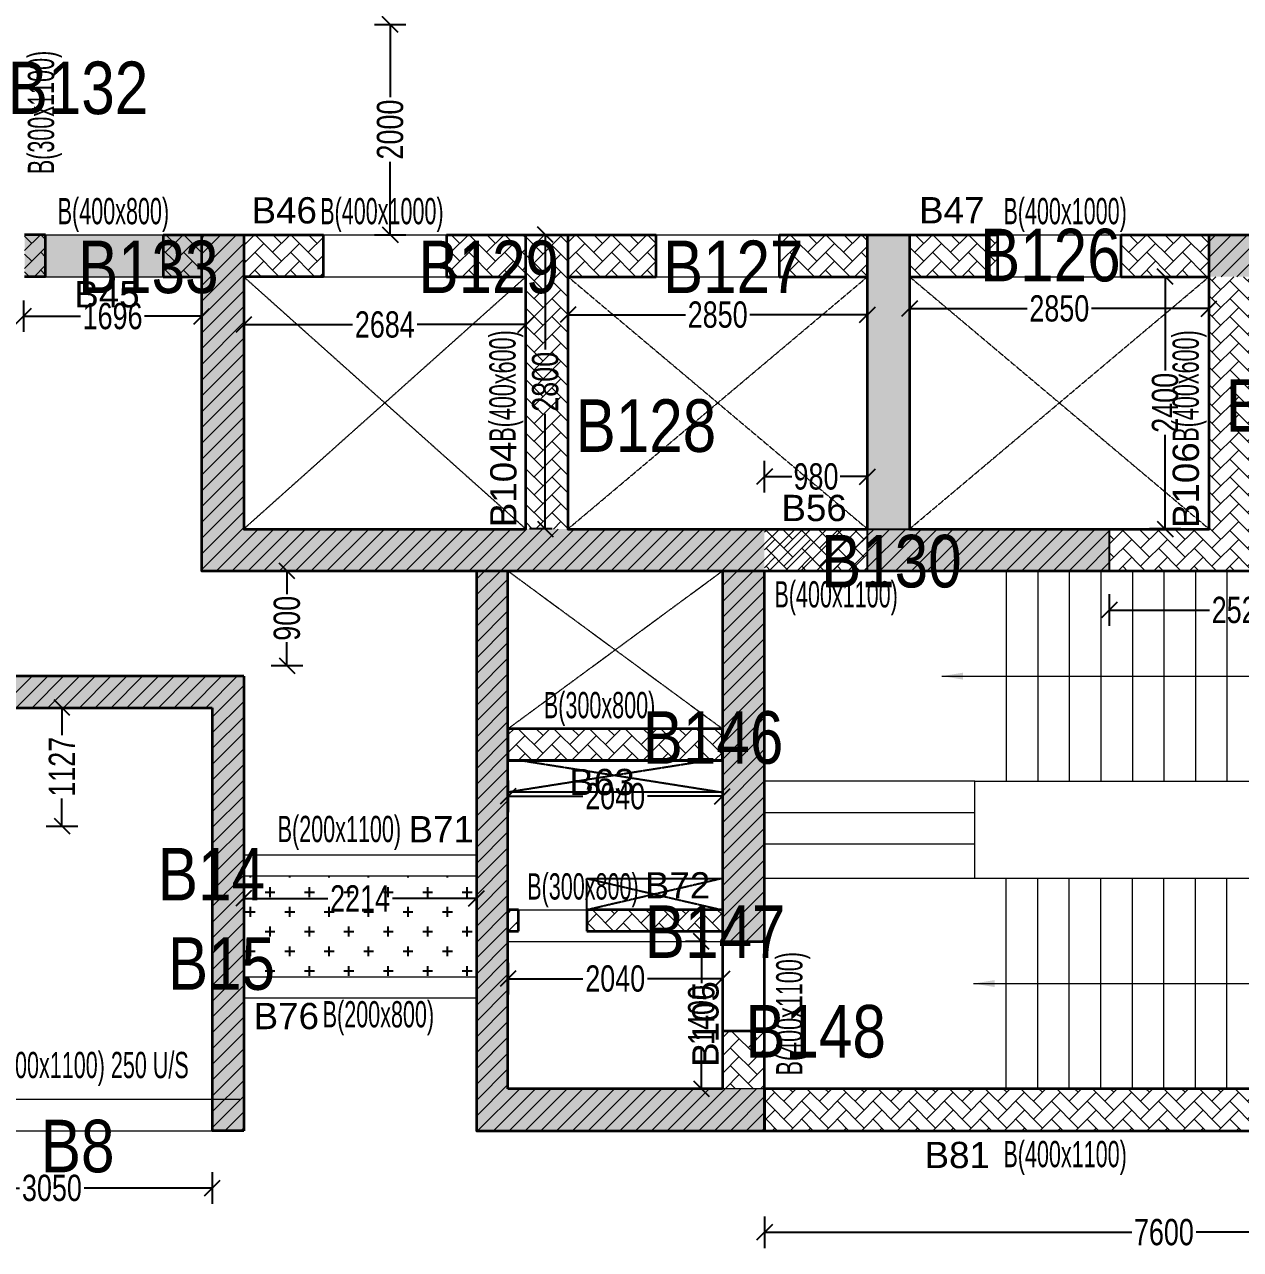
# Model space of a CAD drawing. Header units: millimetres. Extents: x -2 to 69443, y 95 to 32793.
# Drawn here: x 10285 to 21854, y 6134 to 17790 of the extents above; entities that cross this region are included whole.
import ezdxf
from ezdxf.enums import TextEntityAlignment as Align

# ---------------------------------------------------------------- set-up
doc = ezdxf.new("R2010")
doc.units = ezdxf.units.MM
doc.linetypes.add('HIDDEN', pattern=[0.375, 0.25, -0.125])
for name, color, linetype, lineweight in [('A-ANNO-DIMS', 8, 'Continuous', 15), ('A-DETL-MISC', 35, 'Continuous', 15), ('A-HIDD-ABVE', 8, 'HIDDEN', 20), ('S-BEAM', 7, 'Continuous', 18), ('S-BEAM-IDEN', 2, 'Continuous', 9), ('S-COL HATCH', 9, 'Continuous', 0), ('S-COLS', 5, 'Continuous', 35)]:
    doc.layers.add(name, color=color, linetype=linetype, lineweight=lineweight)
for name, color, linetype in [('Abhinav working', 6, 'Continuous'), ('Beam Nos', 7, 'Continuous'), ('changes', 7, 'Continuous'), ('CUTOUT', 4, 'Continuous'), ('SUNK SLAB', 8, 'Continuous')]:
    doc.layers.add(name, color=color, linetype=linetype)
doc.styles.add('Dim.s & Anno.(Misc.)', font='ARIALN.TTF')
doc.styles.add('SC-BBS1', font='SansSerif')
doc.styles.add('SOBHA', font='swisscl.ttf')
doc.styles.add('Swis721 LtCn BT', font='swisscl.ttf', dxfattribs={"width": 0.9, "height": 233.355162})
doc.dimstyles.new('A-GFC-100', dxfattribs={"dimscale": 100, "dimtxt": 1.75, "dimasz": 1.5, "dimexe": 1.5, "dimexo": 0, "dimgap": 1, "dimtad": 1, "dimdsep": 46, "dimtxsty": 'Dim.s & Anno.(Misc.)', "dimblk": 'ARCHTICK', "dimcen": 0, "dimdle": 1.5, "dimclrd": 256, "dimclre": 8, "dimclrt": 6, "dimazin": 2, "dimtfac": 1, "dimtix": 1, "dimtmove": 2, "dimatfit": 3, "dimfxl": 1, "dimtolj": 1, "dimlwd": -1, "dimlwe": 9, "dimarcsym": 0})
doc.dimstyles.new('S-100', dxfattribs={"dimscale": 100, "dimtxt": 2.5, "dimasz": 1.5, "dimexe": 1.5, "dimexo": 1.5, "dimgap": 0.1, "dimtad": 0, "dimdec": 0, "dimrnd": 0.0005, "dimzin": 0, "dimdsep": 46, "dimtxsty": 'SOBHA', "dimblk": 'OBLIQUE', "dimcen": 0.09, "dimclrd": 8, "dimclre": 8, "dimclrt": 6, "dimadec": 0, "dimazin": 0, "dimtfac": 1, "dimtdec": 0, "dimtofl": 0, "dimtmove": 0, "dimatfit": 3, "dimfxl": 1.5, "dimfxlon": 1, "dimtolj": 1, "dimtzin": 0, "dimlwd": -1, "dimlwe": -1, "dimarcsym": 0})
pattern_1 = [(45, (-31890644.18, 20635841.75), (-75.1300955, 75.1300955), [])]
pattern_2 = [(45, (-31792792.5, 20735559.75), (0, 169.7056275), [360, -120]), (135, (-31792707.64, 20735644.6), (1e-14, 169.7056275), [360, -120])]
pattern_3 = [(45, (-31609283, 20752631.54), (0, 169.7056275), [360, -120]), (135, (-31609198.14, 20752716.4), (1e-14, 169.7056275), [360, -120])]

# ---------------------------------------------------------------- blocks, each defined once
blk = doc.blocks.new('A$Cebf64a2d')
at = {"layer": 'S-COL HATCH', "transparency": 33554687}
h = blk.add_hatch(dxfattribs=at)
h.set_pattern_fill('ANSI31', color=256, scale=850)
h.set_pattern_definition(pattern_1)
h.paths.add_polyline_path([(14479, 6075), (14479, 6475), (9525, 6475), (9525, 9275), (9125, 9275), (9125, 6075)])
h = blk.add_hatch(dxfattribs=at)
h.set_pattern_fill('ANSI31', color=256, scale=850)
h.set_pattern_definition(pattern_1)
h.paths.add_polyline_path([(18709, 9275), (22479, 9275), (22479, 8875), (18709, 8875)])
h = blk.add_hatch(dxfattribs=at)
h.set_pattern_fill('ANSI31', color=256, scale=850)
h.set_pattern_definition(pattern_1)
h.paths.add_polyline_path([(15459, 6475), (14479, 6475), (14479, 6075), (15459, 6075)])
h = blk.add_hatch(dxfattribs=at)
h.set_pattern_fill('ANSI31', color=256, scale=850)
h.set_pattern_definition(pattern_1)
h.paths.add_polyline_path([(15459, 6475), (17759, 6475), (17759, 6075), (15459, 6075)])
h = blk.add_hatch(dxfattribs=at)
h.set_pattern_fill('ANSI31', color=256, scale=850)
h.set_pattern_definition(pattern_1)
h.paths.add_polyline_path([(12039, 6075), (11739, 6075), (11739, 750), (12039, 750), (14479, 750), (14479, 1150), (12039, 1150), (12039, 2850), (12039, 2850), (12039, 2850)])
h = blk.add_hatch(dxfattribs=at)
h.set_pattern_fill('ANSI31', color=256, scale=850)
h.set_pattern_definition(pattern_1)
h.paths.add_polyline_path([(14479, 6075), (14079, 6075), (14079, 6075), (14079, 4575), (14079, 4575), (14079, 4275), (14079, 2550), (14479, 2550)])
h = blk.add_hatch(dxfattribs=at)
h.set_pattern_fill('ANSI31', color=256, scale=850)
h.set_pattern_definition(pattern_1)
h.paths.add_polyline_path([(9525, 5075), (5875, 5075), (5875, 4775), (9225, 4775), (9225, 750), (9525, 750)])
at = {"layer": 'changes', "elevation": 0}
blk.add_lwpolyline([(15459, 6475), (17759, 6475), (17759, 6075), (15459, 6075)], close=True, dxfattribs=at)
at = {"layer": 'S-COLS'}
for p, q in [((9525, 5075), (5875, 5075)), ((9525, 5075), (9525, 750)), ((5875, 4775), (9225, 4775)), ((9225, 4775), (9225, 750)), ((14079, 2550), (14479, 2550)), ((14079, 1700), (14479, 1700)), ((9525, 750), (9225, 750))]:
    blk.add_line(p, q, dxfattribs=at)
at = {"layer": 'S-COLS', "elevation": 0}
for points in [[(18709, 9275), (22479, 9275)], [(20279, 6075), (9125, 6075), (9125, 9275), (9525, 9275), (9525, 6475), (12209, 6475), (12209, 9275)], [(12209, 9275), (12609, 9275)], [(12609, 9275), (12609, 6475), (15459, 6475), (15459, 9275)], [(15459, 9275), (15859, 9275)], [(15859, 9275), (15859, 6475), (18709, 6475), (18709, 9275)], [(11739, 6075), (11739, 750), (12039, 750)], [(12039, 1150), (12039, 6075)], [(14079, 6075), (14079, 1150)], [(14079, 750), (14479, 750), (14479, 6075)], [(12139, 2850), (12039, 2850)], [(12139, 2650), (12139, 2850)], [(12789, 2850), (12789, 2650)], [(14079, 2850), (12789, 2850)], [(12039, 2650), (12139, 2650)], [(12789, 2650), (14079, 2650)], [(14079, 1150), (12039, 1150)], [(22079, 1150), (14479, 1150), (14479, 750), (24779, 750)], [(12039, 750), (14079, 750)]]:
    blk.add_lwpolyline(points, dxfattribs=at)
blk.add_lwpolyline([(14079, 4575), (12039, 4575), (12039, 4275), (14079, 4275)], close=True, dxfattribs=at)
blk = doc.blocks.new('_ARCHTICK')
at = {"color": 0, "linetype": 'ByBlock', "const_width": 0.15}
blk.add_lwpolyline([(-0.5, -0.5), (0.5, 0.5)], dxfattribs=at)
blk = doc.blocks.new('A$C2f35dc8c')
at = {"layer": 'S-COL HATCH'}
h = blk.add_hatch(dxfattribs=at)
h.set_pattern_fill('AR-HBONE', color=256, scale=30)
h.set_pattern_definition(pattern_3)
h.paths.add_polyline_path([(7640, 8875), (7640, 9275), (7440, 9275), (7440, 8875)])
h = blk.add_hatch(dxfattribs=at)
h.set_pattern_fill('AR-HBONE', color=256, scale=30)
h.set_pattern_definition(pattern_3)
h.paths.add_polyline_path([(9125, 8875), (9125, 9275), (8760, 9275), (8760, 8875), (8849, 8875)])
at = {"layer": 'S-COL HATCH', "transparency": 33554687}
h = blk.add_hatch(color=256, dxfattribs=at)
h.dxf.hatch_style = 1
h.paths.add_polyline_path([(14479, 6075), (14479, 6475), (9525, 6475), (9525, 9275), (9125, 9275), (9125, 6075)])
at = {"layer": 'S-COL HATCH'}
h = blk.add_hatch(dxfattribs=at)
h.set_pattern_fill('AR-HBONE', color=256, scale=30)
h.set_pattern_definition(pattern_3)
h.paths.add_polyline_path([(10283, 8875), (10283, 9275), (9525, 9275), (9525, 8875)])
h = blk.add_hatch(dxfattribs=at)
h.set_pattern_fill('AR-HBONE', color=256, scale=30)
h.set_pattern_definition(pattern_3)
h.paths.add_polyline_path([(12209, 9275), (11453, 9275), (11453, 8875), (12209, 8875)])
h = blk.add_hatch(dxfattribs=at)
h.set_pattern_fill('AR-HBONE', color=256, scale=30)
h.set_pattern_definition(pattern_2)
h.paths.add_polyline_path([(12209, 6475), (12609, 6475), (12609, 9275), (12209, 9275)])
h = blk.add_hatch(dxfattribs=at)
h.set_pattern_fill('AR-HBONE', color=256, scale=30)
h.set_pattern_definition(pattern_3)
h.paths.add_polyline_path([(13450, 9275), (12609, 9275), (12609, 8875), (13450, 8875)])
h = blk.add_hatch(dxfattribs=at)
h.set_pattern_fill('AR-HBONE', color=256, scale=30)
h.set_pattern_definition(pattern_3)
h.paths.add_polyline_path([(15460, 8875), (15460, 9275), (14620, 9275), (14620, 8875)])
at = {"layer": 'S-COL HATCH', "transparency": 33554687}
h = blk.add_hatch(color=256, dxfattribs=at)
h.dxf.hatch_style = 1
h.paths.add_polyline_path([(15459, 9275), (15859, 9275), (15859, 6475), (15459, 6475)])
at = {"layer": 'S-COL HATCH'}
h = blk.add_hatch(dxfattribs=at)
h.set_pattern_fill('AR-HBONE', color=256, scale=30)
h.set_pattern_definition(pattern_3)
h.paths.add_polyline_path([(16700, 8875), (16700, 9275), (15860, 9275), (15860, 8875)])
h = blk.add_hatch(dxfattribs=at)
h.set_pattern_fill('AR-HBONE', color=256, scale=30)
h.set_pattern_definition(pattern_3)
h.paths.add_polyline_path([(18710, 8875), (18710, 9275), (17870, 9275), (17870, 8875), (18200, 8875)])
at = {"layer": 'S-COL HATCH', "transparency": 33554687}
h = blk.add_hatch(color=256, dxfattribs=at)
h.dxf.hatch_style = 1
h.paths.add_polyline_path([(18709, 9275), (22479, 9275), (22479, 8875), (18709, 8875)])
at = {"layer": 'S-COL HATCH'}
h = blk.add_hatch(dxfattribs=at)
h.set_pattern_fill('AR-HBONE', color=256, scale=30)
h.set_pattern_definition(pattern_2)
h.paths.add_polyline_path([(19979, 8875), (20279, 8875), (20279, 7775), (22079, 7775), (22079, 8100), (22379, 8100), (22379, 7398), (22079, 7398), (22079, 7475), (20279, 7475), (20279, 6375), (22079, 6375), (22079, 6453), (22379, 6453), (22379, 6075), (17759, 6075), (17759, 6475), (19979, 6475)])
h = blk.add_hatch(dxfattribs=at)
h.set_pattern_fill('AR-HBONE', color=256, scale=30)
h.set_pattern_definition(pattern_2)
h.paths.add_polyline_path([(18709, 6475), (19109, 6475), (19109, 8875), (18709, 8875)])
h = blk.add_hatch(dxfattribs=at)
h.set_pattern_fill('AR-HBONE', color=256, scale=30)
h.set_pattern_definition(pattern_2)
h.paths.add_polyline_path([(15459, 6475), (14479, 6475), (14479, 6075), (15459, 6075)])
at = {"layer": 'S-COL HATCH', "transparency": 33554687}
h = blk.add_hatch(color=256, dxfattribs=at)
h.dxf.hatch_style = 1
h.paths.add_polyline_path([(15459, 6475), (17759, 6475), (17759, 6075), (15459, 6075)])
h = blk.add_hatch(color=256, dxfattribs=at)
h.dxf.hatch_style = 1
h.paths.add_polyline_path([(12039, 6075), (11739, 6075), (11739, 750), (12039, 750), (14479, 750), (14479, 1150), (12039, 1150), (12039, 2850), (12039, 2850), (12039, 2850)])
h = blk.add_hatch(color=256, dxfattribs=at)
h.dxf.hatch_style = 1
h.paths.add_polyline_path([(14479, 6075), (14079, 6075), (14079, 6075), (14079, 4575), (14079, 4575), (14079, 4275), (14079, 2550), (14479, 2550)])
h = blk.add_hatch(color=256, dxfattribs=at)
h.dxf.hatch_style = 1
h.paths.add_polyline_path([(9525, 5075), (5875, 5075), (5875, 4775), (9225, 4775), (9225, 750), (9525, 750)])
at = {"layer": 'S-COL HATCH'}
h = blk.add_hatch(dxfattribs=at)
h.set_pattern_fill('AR-HBONE', color=256, scale=30)
h.set_pattern_definition(pattern_2)
h.paths.add_polyline_path([(14079, 4575), (12039, 4575), (12039, 4275), (14079, 4275)])
h = blk.add_hatch(dxfattribs=at)
h.set_pattern_fill('AR-HBONE', color=256, scale=30)
h.set_pattern_definition(pattern_2)
h.paths.add_polyline_path([(12139, 2850), (12039, 2850), (12039, 2650), (12139, 2650)])
h = blk.add_hatch(dxfattribs=at)
h.set_pattern_fill('AR-HBONE', color=256, scale=30)
h.set_pattern_definition(pattern_2)
h.paths.add_polyline_path([(12789, 2850), (12789, 2650), (14079, 2650), (14079, 2850)])
h = blk.add_hatch(dxfattribs=at)
h.set_pattern_fill('AR-HBONE', color=256, scale=30)
h.set_pattern_definition(pattern_2)
h.paths.add_polyline_path([(14479, 1700), (14079, 1700), (14079, 1150), (14479, 1150)])
h = blk.add_hatch(dxfattribs=at)
h.set_pattern_fill('AR-HBONE', color=256, scale=30)
h.set_pattern_definition(pattern_2)
h.paths.add_polyline_path([(14479, 1150), (22079, 1150), (22079, 750), (14479, 750)])
at = {"layer": 'changes', "elevation": 0}
blk.add_lwpolyline([(15459, 6475), (17759, 6475), (17759, 6075), (15459, 6075)], close=True, dxfattribs=at)
at = {"layer": 'S-BEAM', "linetype": 'HIDDEN'}
blk.add_line((15859, 9275, 0), (16675, 9275, 0), dxfattribs=at)
at = {"layer": 'S-COLS'}
for p, q in [((7640, 9275, 0), (7439, 9275, 0)), ((7640, 8875, 0), (7640, 9275, 0)), ((8760, 9275, 0), (8760, 8875, 0)), ((8760, 9275, 0), (9125, 9275, 0)), ((9525, 9275, 0), (10283, 9275, 0)), ((10283, 8875, 0), (10283, 9275, 0)), ((11453, 9275, 0), (11453, 8875, 0)), ((11453, 9275, 0), (12209, 9275, 0)), ((12609, 9275, 0), (13450, 9275, 0)), ((13450, 8875, 0), (13450, 9275, 0)), ((14620, 9275, 0), (14620, 8875, 0)), ((16700, 8875, 0), (16700, 9275, 0)), ((17870, 9275, 0), (17870, 8875, 0)), ((17870, 9275, 0), (18709, 9275, 0)), ((7640, 8875, 0), (7439, 8875, 0)), ((8760, 8875, 0), (9125, 8875, 0)), ((10283, 8875, 0), (9525, 8875, 0)), ((11453, 8875, 0), (12209, 8875, 0)), ((12609, 8875, 0), (13450, 8875, 0)), ((14620, 8875, 0), (15459, 8875, 0)), ((15859, 8875, 0), (16700, 8875, 0)), ((17870, 8875, 0), (18709, 8875, 0)), ((9525, 5075, 0), (5875, 5075, 0)), ((9525, 5075, 0), (9525, 750, 0)), ((5875, 4775, 0), (9225, 4775, 0)), ((9225, 4775, 0), (9225, 750, 0)), ((14079, 2550, 0), (14479, 2550, 0)), ((14079, 1700, 0), (14479, 1700, 0)), ((9525, 750, 0), (9225, 750, 0))]:
    blk.add_line(p, q, dxfattribs=at)
at = {"layer": 'S-COLS', "elevation": 0}
for points in [[(18709, 9275), (22479, 9275)], [(20279, 6075), (9125, 6075), (9125, 9275), (9525, 9275), (9525, 6475), (12209, 6475), (12209, 9275)], [(12209, 9275), (12609, 9275)], [(12609, 9275), (12609, 6475), (15459, 6475), (15459, 9275)], [(15459, 9275), (15859, 9275)], [(15859, 9275), (15859, 6475), (18709, 6475), (18709, 9275)], [(11739, 6075), (11739, 750), (12039, 750)], [(12039, 1150), (12039, 6075)], [(14079, 6075), (14079, 1150)], [(14079, 750), (14479, 750), (14479, 6075)], [(12139, 2850), (12039, 2850)], [(12139, 2650), (12139, 2850)], [(12789, 2850), (12789, 2650)], [(14079, 2850), (12789, 2850)], [(12039, 2650), (12139, 2650)], [(12789, 2650), (14079, 2650)], [(14079, 1150), (12039, 1150)], [(22079, 1150), (14479, 1150), (14479, 750), (24779, 750)], [(12039, 750), (14079, 750)]]:
    blk.add_lwpolyline(points, dxfattribs=at)
blk.add_lwpolyline([(14079, 4575), (12039, 4575), (12039, 4275), (14079, 4275)], close=True, dxfattribs=at)
blk = doc.blocks.new('A$C80c03267')
at = {"layer": 'CUTOUT', "color": 8, "linetype": 'HIDDEN'}
for p, q in [((9089, -8405), (7190, -8705)), ((7331, -8405), (9230, -8705)), ((9230, -9525), (7940, -9825)), ((7940, -9525), (9230, -9825))]:
    blk.add_line(p, q, dxfattribs=at)
at = {"layer": 'CUTOUT'}
for points in [[(7190, -8405), (9230, -8405), (9230, -8705), (7190, -8705)], [(7940, -9525), (9230, -9525), (9230, -9825), (7940, -9825)]]:
    blk.add_lwpolyline(points, close=True, dxfattribs=at)
blk = doc.blocks.new('_OBLIQUE')
at = {"color": 0, "linetype": 'ByBlock'}
blk.add_line((-0.5, -0.5), (0.5, 0.5), dxfattribs=at)
blk = doc.blocks.new('*D414')
at = {"layer": 'Abhinav working', "color": 8, "transparency": 16777216}
for p, q in [((21287, 15390), (20987, 15390)), ((21137, 15390), (21137, 14497)), ((21137, 12990), (21137, 13884)), ((21287, 12990), (20987, 12990))]:
    blk.add_line(p, q, dxfattribs=at)
at = {"layer": 'Defpoints', "color": 0, "transparency": 16777216}
for p in [(21137, 15390), (21955, 15390), (21955, 12990)]:
    blk.add_point(p, dxfattribs=at)
at = {"layer": 'Abhinav working', "color": 8, "transparency": 16777216, "xscale": 150, "yscale": 150, "zscale": 150}
for p, rotation in [((21137, 15390), 90), ((21137, 12990), 270)]:
    blk.add_blockref('_OBLIQUE', p, dxfattribs=dict(at, rotation=rotation))
at = {"layer": 'Abhinav working', "color": 6, "transparency": 16777216, "insert": (21137, 14190), "char_height": 250, "attachment_point": 5, "rotation": 90, "style": 'SOBHA'}
blk.add_mtext('\\A1;2400', dxfattribs=at)
blk = doc.blocks.new('*D416')
at = {"layer": 'Abhinav working', "color": 8, "transparency": 16777216}
for p, q in [((20605, 12368), (20605, 12068)), ((23125, 12368), (23125, 12068)), ((20605, 12218), (21558, 12218)), ((23125, 12218), (22172, 12218))]:
    blk.add_line(p, q, dxfattribs=at)
at = {"layer": 'Defpoints', "color": 0, "transparency": 16777216}
for p in [(20605, 12590), (23125, 12590), (23125, 12218)]:
    blk.add_point(p, dxfattribs=at)
at = {"layer": 'Abhinav working', "color": 8, "transparency": 16777216, "xscale": 150, "yscale": 150, "zscale": 150, "rotation": 180}
blk.add_blockref('_OBLIQUE', (20605, 12218), dxfattribs=at)
at = {"layer": 'Abhinav working', "color": 8, "transparency": 16777216, "xscale": 150, "yscale": 150, "zscale": 150}
blk.add_blockref('_OBLIQUE', (23125, 12218), dxfattribs=at)
at = {"layer": 'Abhinav working', "color": 6, "transparency": 16777216, "insert": (21865, 12218), "char_height": 250, "attachment_point": 5, "style": 'SOBHA'}
blk.add_mtext('\\A1;2520', dxfattribs=at)
blk = doc.blocks.new('*D419')
at = {"layer": 'Abhinav working', "color": 8, "transparency": 16777216}
for p, q in [((18705, 15237), (18705, 14937)), ((21555, 15237), (21555, 14937)), ((18705, 15087), (19823, 15087)), ((21555, 15087), (20437, 15087))]:
    blk.add_line(p, q, dxfattribs=at)
at = {"layer": 'Defpoints', "color": 0, "transparency": 16777216}
for p in [(18705, 15390), (21555, 15390), (21555, 15087)]:
    blk.add_point(p, dxfattribs=at)
at = {"layer": 'Abhinav working', "color": 8, "transparency": 16777216, "xscale": 150, "yscale": 150, "zscale": 150, "rotation": 180}
blk.add_blockref('_OBLIQUE', (18705, 15087), dxfattribs=at)
at = {"layer": 'Abhinav working', "color": 8, "transparency": 16777216, "xscale": 150, "yscale": 150, "zscale": 150}
blk.add_blockref('_OBLIQUE', (21555, 15087), dxfattribs=at)
at = {"layer": 'Abhinav working', "color": 6, "transparency": 16777216, "insert": (20130, 15087), "char_height": 250, "attachment_point": 5, "style": 'SOBHA'}
blk.add_mtext('\\A1;2850', dxfattribs=at)
blk = doc.blocks.new('*D420')
at = {"layer": 'Abhinav working', "color": 8, "transparency": 16777216}
for p, q in [((15455, 15178), (15455, 14878)), ((18305, 15178), (18305, 14878)), ((15455, 15028), (16573, 15028)), ((18305, 15028), (17187, 15028))]:
    blk.add_line(p, q, dxfattribs=at)
at = {"layer": 'Defpoints', "color": 0, "transparency": 16777216}
for p in [(15455, 15390), (18305, 15390), (18305, 15028)]:
    blk.add_point(p, dxfattribs=at)
at = {"layer": 'Abhinav working', "color": 8, "transparency": 16777216, "xscale": 150, "yscale": 150, "zscale": 150, "rotation": 180}
blk.add_blockref('_OBLIQUE', (15455, 15028), dxfattribs=at)
at = {"layer": 'Abhinav working', "color": 8, "transparency": 16777216, "xscale": 150, "yscale": 150, "zscale": 150}
blk.add_blockref('_OBLIQUE', (18305, 15028), dxfattribs=at)
at = {"layer": 'Abhinav working', "color": 6, "transparency": 16777216, "insert": (16880, 15028), "char_height": 250, "attachment_point": 5, "style": 'SOBHA'}
blk.add_mtext('\\A1;2850', dxfattribs=at)
blk = doc.blocks.new('*D421')
at = {"layer": 'Abhinav working', "color": 8, "transparency": 16777216}
for p, q in [((15305, 15790), (15090, 15790)), ((15240, 15790), (15240, 14697)), ((15240, 12990), (15240, 14084)), ((15305, 12990), (15090, 12990))]:
    blk.add_line(p, q, dxfattribs=at)
at = {"layer": 'Defpoints', "color": 0, "transparency": 16777216}
for p in [(15455, 15790), (15240, 12990), (15455, 12990)]:
    blk.add_point(p, dxfattribs=at)
at = {"layer": 'Abhinav working', "color": 8, "transparency": 16777216, "xscale": 150, "yscale": 150, "zscale": 150}
for p, rotation in [((15240, 15790), 90), ((15240, 12990), 270)]:
    blk.add_blockref('_OBLIQUE', p, dxfattribs=dict(at, rotation=rotation))
at = {"layer": 'Abhinav working', "color": 6, "transparency": 16777216, "insert": (15240, 14390), "char_height": 250, "attachment_point": 5, "rotation": 90, "style": 'SOBHA'}
blk.add_mtext('\\A1;2800', dxfattribs=at)
blk = doc.blocks.new('*D422')
at = {"layer": 'Abhinav working', "color": 8, "transparency": 16777216}
for p, q in [((12371, 15084), (12371, 14784)), ((15055, 15084), (15055, 14784)), ((12371, 14934), (13405, 14934)), ((15055, 14934), (14021, 14934))]:
    blk.add_line(p, q, dxfattribs=at)
at = {"layer": 'Defpoints', "color": 0, "transparency": 16777216}
for p in [(12371, 15390), (15055, 15390), (15055, 14934)]:
    blk.add_point(p, dxfattribs=at)
at = {"layer": 'Abhinav working', "color": 8, "transparency": 16777216, "xscale": 150, "yscale": 150, "zscale": 150, "rotation": 180}
blk.add_blockref('_OBLIQUE', (12371, 14934), dxfattribs=at)
at = {"layer": 'Abhinav working', "color": 8, "transparency": 16777216, "xscale": 150, "yscale": 150, "zscale": 150}
blk.add_blockref('_OBLIQUE', (15055, 14934), dxfattribs=at)
at = {"layer": 'Abhinav working', "color": 6, "transparency": 16777216, "insert": (13713, 14934), "char_height": 250, "attachment_point": 5, "style": 'SOBHA'}
blk.add_mtext('\\A1;2684', dxfattribs=at)
blk = doc.blocks.new('*D423')
at = {"layer": 'Abhinav working', "color": 8, "transparency": 16777216}
for p, q in [((17325, 13338), (17325, 13638)), ((18305, 13338), (18305, 13638)), ((17325, 13488), (17586, 13488)), ((18305, 13488), (18044, 13488))]:
    blk.add_line(p, q, dxfattribs=at)
at = {"layer": 'Defpoints', "color": 0, "transparency": 16777216}
for p in [(18305, 13488), (17325, 12590), (18305, 12590)]:
    blk.add_point(p, dxfattribs=at)
at = {"layer": 'Abhinav working', "color": 8, "transparency": 16777216, "xscale": 150, "yscale": 150, "zscale": 150, "rotation": 180}
blk.add_blockref('_OBLIQUE', (17325, 13488), dxfattribs=at)
at = {"layer": 'Abhinav working', "color": 8, "transparency": 16777216, "xscale": 150, "yscale": 150, "zscale": 150}
blk.add_blockref('_OBLIQUE', (18305, 13488), dxfattribs=at)
at = {"layer": 'Abhinav working', "color": 6, "transparency": 16777216, "insert": (17815, 13488), "char_height": 250, "attachment_point": 5, "style": 'SOBHA'}
blk.add_mtext('\\A1;980', dxfattribs=at)
blk = doc.blocks.new('*D424')
at = {"layer": 'Abhinav working', "color": 8, "transparency": 16777216}
for p, q in [((13614, 17790), (13914, 17790)), ((13764, 17790), (13764, 17097)), ((13764, 15790), (13764, 16484)), ((13614, 15790), (13914, 15790))]:
    blk.add_line(p, q, dxfattribs=at)
at = {"layer": 'Defpoints', "color": 0, "transparency": 16777216}
for p in [(11971, 17790, 0), (13764, 17790), (11971, 15790)]:
    blk.add_point(p, dxfattribs=at)
at = {"layer": 'Abhinav working', "color": 8, "transparency": 16777216, "xscale": 150, "yscale": 150, "zscale": 150}
for p, rotation in [((13764, 17790), 90), ((13764, 15790), 270)]:
    blk.add_blockref('_OBLIQUE', p, dxfattribs=dict(at, rotation=rotation))
at = {"layer": 'Abhinav working', "color": 6, "transparency": 16777216, "insert": (13764, 16790), "char_height": 250, "attachment_point": 5, "rotation": 90, "style": 'SOBHA'}
blk.add_mtext('\\A1;2000', dxfattribs=at)
blk = doc.blocks.new('*D426')
at = {"layer": 'Abhinav working', "color": 8, "transparency": 16777216}
for p, q in [((10275, 15164), (10275, 14864)), ((11971, 15164), (11971, 14864)), ((10275, 15014), (10819, 15014)), ((11971, 15014), (11427, 15014))]:
    blk.add_line(p, q, dxfattribs=at)
at = {"layer": 'Defpoints', "color": 0, "transparency": 16777216}
for p in [(10275, 15390), (11971, 15390), (11971, 15014)]:
    blk.add_point(p, dxfattribs=at)
at = {"layer": 'Abhinav working', "color": 8, "transparency": 16777216, "xscale": 150, "yscale": 150, "zscale": 150, "rotation": 180}
blk.add_blockref('_OBLIQUE', (10275, 15014), dxfattribs=at)
at = {"layer": 'Abhinav working', "color": 8, "transparency": 16777216, "xscale": 150, "yscale": 150, "zscale": 150}
blk.add_blockref('_OBLIQUE', (11971, 15014), dxfattribs=at)
at = {"layer": 'Abhinav working', "color": 6, "transparency": 16777216, "insert": (11123, 15014), "char_height": 250, "attachment_point": 5, "style": 'SOBHA'}
blk.add_mtext('\\A1;1696', dxfattribs=at)
blk = doc.blocks.new('*D427')
at = {"layer": 'Abhinav working', "color": 8, "transparency": 16777216}
for p, q in [((10491, 11290), (10791, 11290)), ((10641, 11290), (10641, 11029)), ((10641, 10163), (10641, 10424)), ((10491, 10163), (10791, 10163))]:
    blk.add_line(p, q, dxfattribs=at)
at = {"layer": 'Defpoints', "color": 0, "transparency": 16777216}
for p in [(9071, 11290), (9071, 10163), (10641, 10163)]:
    blk.add_point(p, dxfattribs=at)
at = {"layer": 'Abhinav working', "color": 8, "transparency": 16777216, "xscale": 150, "yscale": 150, "zscale": 150}
for p, rotation in [((10641, 11290), 90), ((10641, 10163), 270)]:
    blk.add_blockref('_OBLIQUE', p, dxfattribs=dict(at, rotation=rotation))
at = {"layer": 'Abhinav working', "color": 6, "transparency": 16777216, "insert": (10641, 10727), "char_height": 250, "attachment_point": 5, "rotation": 90, "style": 'SOBHA'}
blk.add_mtext('\\A1;1127', dxfattribs=at)
blk = doc.blocks.new('*D428')
at = {"layer": 'Abhinav working', "color": 8, "transparency": 16777216}
for p, q in [((14885, 10596), (14885, 10296)), ((16925, 10596), (16925, 10296)), ((14885, 10446), (15598, 10446)), ((16925, 10446), (16212, 10446))]:
    blk.add_line(p, q, dxfattribs=at)
at = {"layer": 'Defpoints', "color": 0, "transparency": 16777216}
for p in [(14885, 10790), (16925, 10790), (16925, 10446)]:
    blk.add_point(p, dxfattribs=at)
at = {"layer": 'Abhinav working', "color": 8, "transparency": 16777216, "xscale": 150, "yscale": 150, "zscale": 150, "rotation": 180}
blk.add_blockref('_OBLIQUE', (14885, 10446), dxfattribs=at)
at = {"layer": 'Abhinav working', "color": 8, "transparency": 16777216, "xscale": 150, "yscale": 150, "zscale": 150}
blk.add_blockref('_OBLIQUE', (16925, 10446), dxfattribs=at)
at = {"layer": 'Abhinav working', "color": 6, "transparency": 16777216, "insert": (15905, 10446), "char_height": 250, "attachment_point": 5, "style": 'SOBHA'}
blk.add_mtext('\\A1;2040', dxfattribs=at)
blk = doc.blocks.new('*D429')
at = {"layer": 'Abhinav working', "color": 8, "transparency": 16777216}
for p, q in [((14885, 8861), (14885, 8561)), ((16925, 8861), (16925, 8561)), ((14885, 8711), (15598, 8711)), ((16925, 8711), (16212, 8711))]:
    blk.add_line(p, q, dxfattribs=at)
at = {"layer": 'Defpoints', "color": 0, "transparency": 16777216}
for p in [(14885, 9365), (16925, 9365), (16925, 8711)]:
    blk.add_point(p, dxfattribs=at)
at = {"layer": 'Abhinav working', "color": 8, "transparency": 16777216, "xscale": 150, "yscale": 150, "zscale": 150}
for p, rotation in [((14885, 8711), 180.00029329705), ((16925, 8711), 0.000293297049979)]:
    blk.add_blockref('_OBLIQUE', p, dxfattribs=dict(at, rotation=rotation))
at = {"layer": 'Abhinav working', "color": 6, "transparency": 16777216, "insert": (15905, 8711), "char_height": 250, "attachment_point": 5, "rotation": 0.0003, "style": 'SOBHA'}
blk.add_mtext('\\A1;2040', dxfattribs=at)
blk = doc.blocks.new('*D430')
at = {"layer": 'Abhinav working', "color": 8, "transparency": 16777216}
for p, q in [((16775, 9065), (16575, 9065)), ((16725, 9065), (16725, 8669)), ((16725, 7665), (16725, 8061)), ((16775, 7665), (16575, 7665))]:
    blk.add_line(p, q, dxfattribs=at)
at = {"layer": 'Defpoints', "color": 0, "transparency": 16777216}
for p in [(16925, 9065), (16725, 7665), (16925, 7665)]:
    blk.add_point(p, dxfattribs=at)
at = {"layer": 'Abhinav working', "color": 8, "transparency": 16777216, "xscale": 150, "yscale": 150, "zscale": 150}
for p, rotation in [((16725, 9065), 90), ((16725, 7665), 270)]:
    blk.add_blockref('_OBLIQUE', p, dxfattribs=dict(at, rotation=rotation))
at = {"layer": 'Abhinav working', "color": 6, "transparency": 16777216, "insert": (16725, 8365), "char_height": 250, "attachment_point": 5, "rotation": 90, "style": 'SOBHA'}
blk.add_mtext('\\A1;1400', dxfattribs=at)
blk = doc.blocks.new('*D431')
at = {"layer": 'Abhinav working', "color": 8, "transparency": 16777216}
for p, q in [((17325, 6448), (17325, 6148)), ((24925, 6448), (24925, 6148)), ((17325, 6298), (20819, 6298)), ((24925, 6298), (21431, 6298))]:
    blk.add_line(p, q, dxfattribs=at)
at = {"layer": 'Defpoints', "color": 0, "transparency": 16777216}
for p in [(17325, 7265), (24925, 7265), (24925, 6298)]:
    blk.add_point(p, dxfattribs=at)
at = {"layer": 'Abhinav working', "color": 8, "transparency": 16777216, "xscale": 150, "yscale": 150, "zscale": 150, "rotation": 180}
blk.add_blockref('_OBLIQUE', (17325, 6298), dxfattribs=at)
at = {"layer": 'Abhinav working', "color": 8, "transparency": 16777216, "xscale": 150, "yscale": 150, "zscale": 150}
blk.add_blockref('_OBLIQUE', (24925, 6298), dxfattribs=at)
at = {"layer": 'Abhinav working', "color": 6, "transparency": 16777216, "insert": (21125, 6298), "char_height": 250, "attachment_point": 5, "style": 'SOBHA'}
blk.add_mtext('\\A1;7600', dxfattribs=at)
blk = doc.blocks.new('*D445')
at = {"layer": 'Abhinav working', "color": 8, "transparency": 16777216}
for p, q in [((12632, 12590), (12932, 12590)), ((12782, 12590), (12782, 12369)), ((12782, 11690), (12782, 11912)), ((12632, 11690), (12932, 11690))]:
    blk.add_line(p, q, dxfattribs=at)
at = {"layer": 'Defpoints', "color": 0, "transparency": 16777216}
for p in [(12471, 12590), (12471, 11690), (12782, 11690)]:
    blk.add_point(p, dxfattribs=at)
at = {"layer": 'Abhinav working', "color": 8, "transparency": 16777216, "xscale": 150, "yscale": 150, "zscale": 150}
for p, rotation in [((12782, 12590), 90), ((12782, 11690), 270)]:
    blk.add_blockref('_OBLIQUE', p, dxfattribs=dict(at, rotation=rotation))
at = {"layer": 'Abhinav working', "color": 6, "transparency": 16777216, "insert": (12782, 12140), "char_height": 250, "attachment_point": 5, "rotation": 90, "style": 'SOBHA'}
blk.add_mtext('\\A1;900', dxfattribs=at)
blk = doc.blocks.new('*D316')
at = {"layer": 'Abhinav working', "color": 8, "transparency": 16777216}
for p, q in [((9021, 6869), (9021, 6569)), ((12071, 6869), (12071, 6569)), ((9021, 6719), (10239, 6719)), ((12071, 6719), (10853, 6719))]:
    blk.add_line(p, q, dxfattribs=at)
at = {"layer": 'Defpoints', "color": 0, "transparency": 16777216}
for p in [(9021, 7265), (12071, 7265), (12071, 6719)]:
    blk.add_point(p, dxfattribs=at)
at = {"layer": 'Abhinav working', "color": 8, "transparency": 16777216, "xscale": 150, "yscale": 150, "zscale": 150, "rotation": 180}
blk.add_blockref('_OBLIQUE', (9021, 6719), dxfattribs=at)
at = {"layer": 'Abhinav working', "color": 8, "transparency": 16777216, "xscale": 150, "yscale": 150, "zscale": 150}
blk.add_blockref('_OBLIQUE', (12071, 6719), dxfattribs=at)
at = {"layer": 'Abhinav working', "color": 6, "transparency": 16777216, "insert": (10546, 6719), "char_height": 250, "attachment_point": 5, "style": 'SOBHA'}
blk.add_mtext('\\A1;3050', dxfattribs=at)
blk = doc.blocks.new('*D322')
at = {"layer": 'Abhinav working', "color": 8, "transparency": 16777216}
for p, q in [((12371, 9540), (12371, 9325)), ((12371, 9475), (13170, 9475)), ((14585, 9475), (13786, 9475)), ((14585, 9540), (14585, 9325))]:
    blk.add_line(p, q, dxfattribs=at)
at = {"layer": 'Defpoints', "color": 0, "transparency": 16777216}
for p in [(12371, 9690), (14585, 9690), (14585, 9475)]:
    blk.add_point(p, dxfattribs=at)
at = {"layer": 'Abhinav working', "color": 8, "transparency": 16777216, "xscale": 150, "yscale": 150, "zscale": 150, "rotation": 180}
blk.add_blockref('_OBLIQUE', (12371, 9475), dxfattribs=at)
at = {"layer": 'Abhinav working', "color": 8, "transparency": 16777216, "xscale": 150, "yscale": 150, "zscale": 150}
blk.add_blockref('_OBLIQUE', (14585, 9475), dxfattribs=at)
at = {"layer": 'Abhinav working', "color": 6, "transparency": 16777216, "insert": (13478, 9475), "char_height": 250, "attachment_point": 5, "style": 'SOBHA'}
blk.add_mtext('\\A1;2214', dxfattribs=at)

msp = doc.modelspace()

# ---------------------------------------------------------------- hatches: boundary and pattern name
at = {"layer": 'SUNK SLAB'}
h = msp.add_hatch(dxfattribs=at)
h.set_pattern_fill('ZIGZAG', color=8, scale=1000, style=0)
h.set_pattern_definition([(0, (-31789946.8, 20737491.14), (125, 125), [125, -125]), (90, (-31789821.8, 20737491.14), (-125, 125), [125, -125])])
h.paths.add_polyline_path([(50735.1, 19489.7), (50535.1, 19489.7), (50535.1, 18089.7), (50735.1, 18089.7)])
h.paths.add_polyline_path([(51965, 15789.7), (50279.4, 15789.7), (50279.4, 15389.7), (51965, 15389.7)])
h.paths.add_polyline_path([(11715.1, 19489.7), (11675.1, 19489.7), (11675.1, 19489.7), (11515.1, 19489.7), (11515.1, 18089.7), (11715.1, 18089.7)])
h.paths.add_polyline_path([(11970.7, 15789.7), (10285.1, 15789.7), (10285.1, 15789.7), (10285.1, 15389.7), (11970.7, 15389.7)])
h = msp.add_hatch(dxfattribs=at)
h.set_pattern_fill('CROSS', color=8, scale=750, style=0)
h.set_pattern_definition([(0, (-31349613.2, 21123721.57), (187.5, 187.5), [93.75, -281.25]), (90, (-31349566.33, 21123674.7), (-187.5, 187.5), [93.75, -281.25])])
h.paths.add_polyline_path([(14585.1, 8729.7), (14585.1, 9689.7), (12370.7, 9689.7), (12370.7, 8729.7)])

# ---------------------------------------------------------------- linework, layer by layer
at = {"layer": 'A-DETL-MISC'}
for p, q in [((19625.1, 12589.7), (19625.1, 10589.7)), ((19925.1, 12589.7), (19925.1, 10589.7)), ((20225.1, 12589.7), (20225.1, 10589.7)), ((20525.1, 12589.7), (20525.1, 10589.7)), ((20825.1, 12589.7), (20825.1, 10589.7)), ((21125.1, 12589.7), (21125.1, 10589.7)), ((21425.1, 12589.7), (21425.1, 10589.7)), ((21725.1, 12589.7), (21725.1, 10589.7)), ((19625.1, 7664.5), (19625.1, 9664.5)), ((19925.1, 7664.5), (19925.1, 9664.5)), ((20225.1, 7664.5), (20225.1, 9664.5)), ((20525.1, 7664.5), (20525.1, 9664.5)), ((20825.1, 7664.5), (20825.1, 9664.5)), ((21125.1, 7664.5), (21125.1, 9664.5)), ((21425.1, 7664.5), (21425.1, 9664.5)), ((21725.1, 7664.5), (21725.1, 9664.5))]:
    msp.add_line(p, q, dxfattribs=at)
at = {"layer": 'A-DETL-MISC', "elevation": 0}
for points in [[(19325.1, 10589.7), (17325.1, 10589.7)], [(19325.1, 10289.7), (17325.1, 10289.7)], [(19325.1, 9989.7), (17325.1, 9989.7)], [(19325.1, 9664.5), (17325.1, 9664.5)]]:
    msp.add_lwpolyline(points, dxfattribs=at)
msp.add_lwpolyline([(22925.1, 10589.7), (22925.1, 9664.5), (19325.1, 9664.5), (19325.1, 10589.7)], close=True, dxfattribs=at)
at = {"layer": 'A-HIDD-ABVE', "linetype": 'HIDDEN'}
for p, q in [((12370.7, 15389.7), (15055.1, 12989.7)), ((12370.7, 12989.7), (15055.1, 15389.7)), ((15455.1, 15389.7), (18305.1, 12989.7)), ((15455.1, 12989.7), (18305.1, 15389.7)), ((18705.1, 15389.7), (21555.1, 12989.7)), ((18705.1, 12989.7), (21555.1, 15389.7)), ((14885.1, 12589.7, 0), (16925.1, 11089.7)), ((14885.1, 11089.7), (16925.1, 12589.7))]:
    msp.add_line(p, q, dxfattribs=at)
at = {"layer": 'S-BEAM', "linetype": 'HIDDEN'}
for p, q in [((10285.1, 15789.7), (11970.7, 15789.7)), ((12370.7, 15789.7), (15055.1, 15789.7)), ((15455.1, 15789.7), (18305.1, 15789.7)), ((19545.1, 15789.7), (21555.1, 15789.7)), ((10285.1, 15389.7), (11970.7, 15389.7)), ((12370.7, 9889.7), (14585.1, 9889.7)), ((14885.1, 9064.5), (16925.1, 9064.5)), ((9020.7, 7564.5), (12336.3, 7564.5))]:
    msp.add_line(p, q, dxfattribs=at)
at = {"layer": 'S-BEAM'}
for p, q in [((12370.7, 15389.7), (15055.1, 15389.7)), ((15455.1, 15389.7), (18305.1, 15389.7)), ((18705.1, 15389.7), (21555.1, 15389.7)), ((12370.7, 9689.7), (14585.1, 9689.7)), ((14985.1, 9364.5), (15635.1, 9364.5)), ((12370.7, 8729.7), (14585.1, 8729.7)), ((12370.7, 8529.7), (14585.1, 8529.7)), ((9020.7, 7264.5), (12336.3, 7264.5))]:
    msp.add_line(p, q, dxfattribs=at)
at = {"layer": 'S-COL HATCH'}
msp.add_line((16925.1, 8214.6), (17325.1, 8214.6), dxfattribs=at)
at = {"layer": 'S-COL HATCH', "elevation": 0}
msp.add_lwpolyline([(17325.1, 7664.5), (16925.1, 7664.5), (16925.1, 8214.6), (17325.1, 8214.6)], close=True, dxfattribs=at)
at = {"layer": 'S-COLS'}
msp.add_line((17465.7, 15789.7), (19545.7, 15789.7), dxfattribs=at)

# ---------------------------------------------------------------- block references
at = {"layer": 'Beam Nos'}
msp.add_blockref('A$C80c03267', (7695.5, 19189.7), dxfattribs=at)
at = {"layer": 'changes'}
for name in ['A$C2f35dc8c', 'A$Cebf64a2d']:
    msp.add_blockref(name, (2845.7, 6514.5), dxfattribs=at)

# ---------------------------------------------------------------- texts
at = {"layer": 'Abhinav working', "char_height": 500, "attachment_point": 1, "style": 'Dim.s & Anno.(Misc.)'}
for s, insert in [('B132', (10125.2, 17437, 0)), ('B126', (19375.7, 15846, 0)), ('B133', (10793.8, 15733.7, 0)), ('B129', (14033, 15733.7, 0)), ('B127', (16358.6, 15733.7, 0)), ('B121', (21714.1, 14414.7, 0)), ('B128', (15528.1, 14223.1, 0)), ('B130', (17863.2, 12933.7, 0)), ('B146', (16167.2, 11256.1, 0)), ('B14', (11553.9, 9955.9, 0)), ('B147', (16186.9, 9408.5, 0)), ('B15', (11649.9, 9105.2, 0)), ('B148', (17142.6, 8460.9, 0)), ('B8', (10440.9, 7368.7, 0))]:
    msp.add_mtext_dynamic_manual_height_columns(s, width=21149.247, gutter_width=5423.5, heights=[0], dxfattribs=dict(at, insert=insert))
at = {"layer": 'Beam Nos', "style": 'SC-BBS1'}
for s, p in [('B46', (12756.2, 15821.6)), ('B47', (19107.2, 15822.6)), ('B45', (11069.7, 15023.1)), ('B56', (17797.2, 12989.7)), ('B63', (15779.2, 10382.3)), ('B71', (14249.2, 9933.1)), ('B72', (16497.6, 9399.1)), ('B76', (12775.9, 8155.6)), ('B81', (19159.2, 6833.5))]:
    msp.add_text(s, height=250, dxfattribs=at).set_placement(p, align=Align.BOTTOM_CENTER)
for s, p in [('B104', (15040.8, 13414.6)), ('B106', (21533.5, 13406.6)), ('B105', (16963.5, 8279.6))]:
    msp.add_text(s, height=250, rotation=90, dxfattribs=at).set_placement(p, align=Align.BOTTOM_CENTER)
at = {"layer": 'S-BEAM-IDEN', "style": 'Swis721 LtCn BT', "width": 0.8}
for s, rotation, p in [('B(300x1100)', 90, (10566.8, 16365.6)), ('B(400x800)', 360, (10600.9, 15889.1)), ('B(400x1000)', 360, (13098.4, 15889.1)), ('B(400x1000)', 360, (19598.4, 15889.1)), ('B(400x600)', 90, (14957, 13820.4, 0)), ('B(400x600)', 90, (21457, 13820.4, 0)), ('B(400x1100)', 360, (17419.9, 12243)), ('B(300x800)', 360, (15226.2, 11189.1)), ('B(200x1100)', 360, (12693.7, 10010.2)), ('B(300x800)', 360, (15068.2, 9463.9)), ('B(400x1100)', 90, (17686.2, 7790.6)), ('B(200x800)', 360, (13122, 8247.3)), ('B(300x1100) 250 U/S', 360, (9876, 7764.7)), ('B(400x1100)', 360, (19598.4, 6917.2, 0))]:
    msp.add_text(s, height=250, rotation=rotation, dxfattribs=at).set_placement(p)

# ---------------------------------------------------------------- dimensions: what is measured, and where the dimension line sits
at = {"layer": 'Abhinav working'}
for base, p1, p2, picture, middle in [((13763.7, 17790.4, 0), (11970.7, 15790.4, 0), (11970.7, 17790.4, 0), '*D424', (13763.7, 16790.4, 0)), ((12782.4, 11690.4, 0), (12470.7, 12590.4, 0), (12470.7, 11690.4, 0), '*D445', (12782.4, 12140.4, 0)), ((10641.5, 10163, 0), (9070.7, 11290.4, 0), (9070.7, 10163, 0), '*D427', (10641.5, 10726.7, 0)), ((16724.6, 7665.2, 0), (16925.1, 9065.4, 0), (16925.1, 7665.2, 0), '*D430', (16724.6, 8365.3, 0))]:
    dim = msp.add_linear_dim(base=base, p1=p1, p2=p2, angle=90, dimstyle='S-100', dxfattribs=at)
    dim.commit()
    dim.dimension.update_dxf_attribs({"geometry": picture, "text_midpoint": middle})
for p1, p2, distance, picture, middle in [((15455.1, 15790.4, 0), (15455.1, 12990.4, 0), -214.9, '*D421', (15240.1, 14390.4, 0)), ((12370.7, 15390.4, 0), (15055.1, 15390.4, 0), -456.2, '*D422', (13712.9, 14934.3, 0)), ((15455.1, 15390.4, 0), (18305.1, 15390.4, 0), -362, '*D420', (16880.1, 15028.4, 0)), ((21955.1, 12990.4, 0), (21955.1, 15390.4, 0), 817.7, '*D414', (21137.4, 14190.4, 0)), ((14885.1, 9365.2, 0), (16925.1, 9365.2, 0), -654.6, '*D429', (15905.1, 8710.6, 0))]:
    dim = msp.add_aligned_dim(p1=p1, p2=p2, distance=distance, dimstyle='S-100', dxfattribs=at)
    dim.commit()
    dim.dimension.update_dxf_attribs({"geometry": picture, "text_midpoint": middle})
for base, p1, p2, picture, middle in [((11970.7, 15013.6, 0), (10275.1, 15390.4, 0), (11970.7, 15390.4, 0), '*D426', (11122.9, 15013.6, 0)), ((21555.1, 15086.8, 0), (18705.1, 15390.4, 0), (21555.1, 15389.7), '*D419', (20130.1, 15086.8, 0)), ((18305.1, 13487.9, 0), (17325.1, 12590.4, 0), (18305.1, 12590.4, 0), '*D423', (17815.1, 13487.9, 0)), ((23125.1, 12218.1, 0), (20605.1, 12590.4, 0), (23125.1, 12590.4, 0), '*D416', (21865.1, 12218.1, 0)), ((16925.1, 10446, 0), (14885.1, 10790.4, 0), (16925.1, 10790.4, 0), '*D428', (15905.1, 10446, 0)), ((24925.1, 6298.3, 0), (17325.1, 7265.2, 0), (24925.1, 7265.2, 0), '*D431', (21125.1, 6298.3, 0))]:
    dim = msp.add_linear_dim(base=base, p1=p1, p2=p2, dimstyle='S-100', dxfattribs=at)
    dim.commit()
    dim.dimension.update_dxf_attribs({"geometry": picture, "text_midpoint": middle})
at = {"layer": 'Abhinav working', "color": 3}
for p1, p2, distance, picture, middle in [((12370.7, 9690.4, 0), (14585.1, 9690.4, 0), -215.7, '*D322', (13477.9, 9474.7, 0)), ((9020.7, 7265.2, 0), (12070.7, 7265.2, 0), -546.2, '*D316', (10545.7, 6719, 0))]:
    dim = msp.add_aligned_dim(p1=p1, p2=p2, distance=distance, dimstyle='S-100', dxfattribs=at)
    dim.commit()
    dim.dimension.update_dxf_attribs({"geometry": picture, "text_midpoint": middle})

# ---------------------------------------------------------------- leaders
at = {"layer": 'A-ANNO-DIMS', "ltscale": 500}
for points in [[(19013.4, 11589.7), (22835, 11589.7)], [(19313.4, 8664.5), (23135, 8664.5)]]:
    msp.add_leader(points, dimstyle='A-GFC-100', override={"dimasz": 2, "dimtad": 0, "dimfxl": 0.18, "dimarcsym": 1}, dxfattribs=at)

doc.saveas('drawing.dxf')
